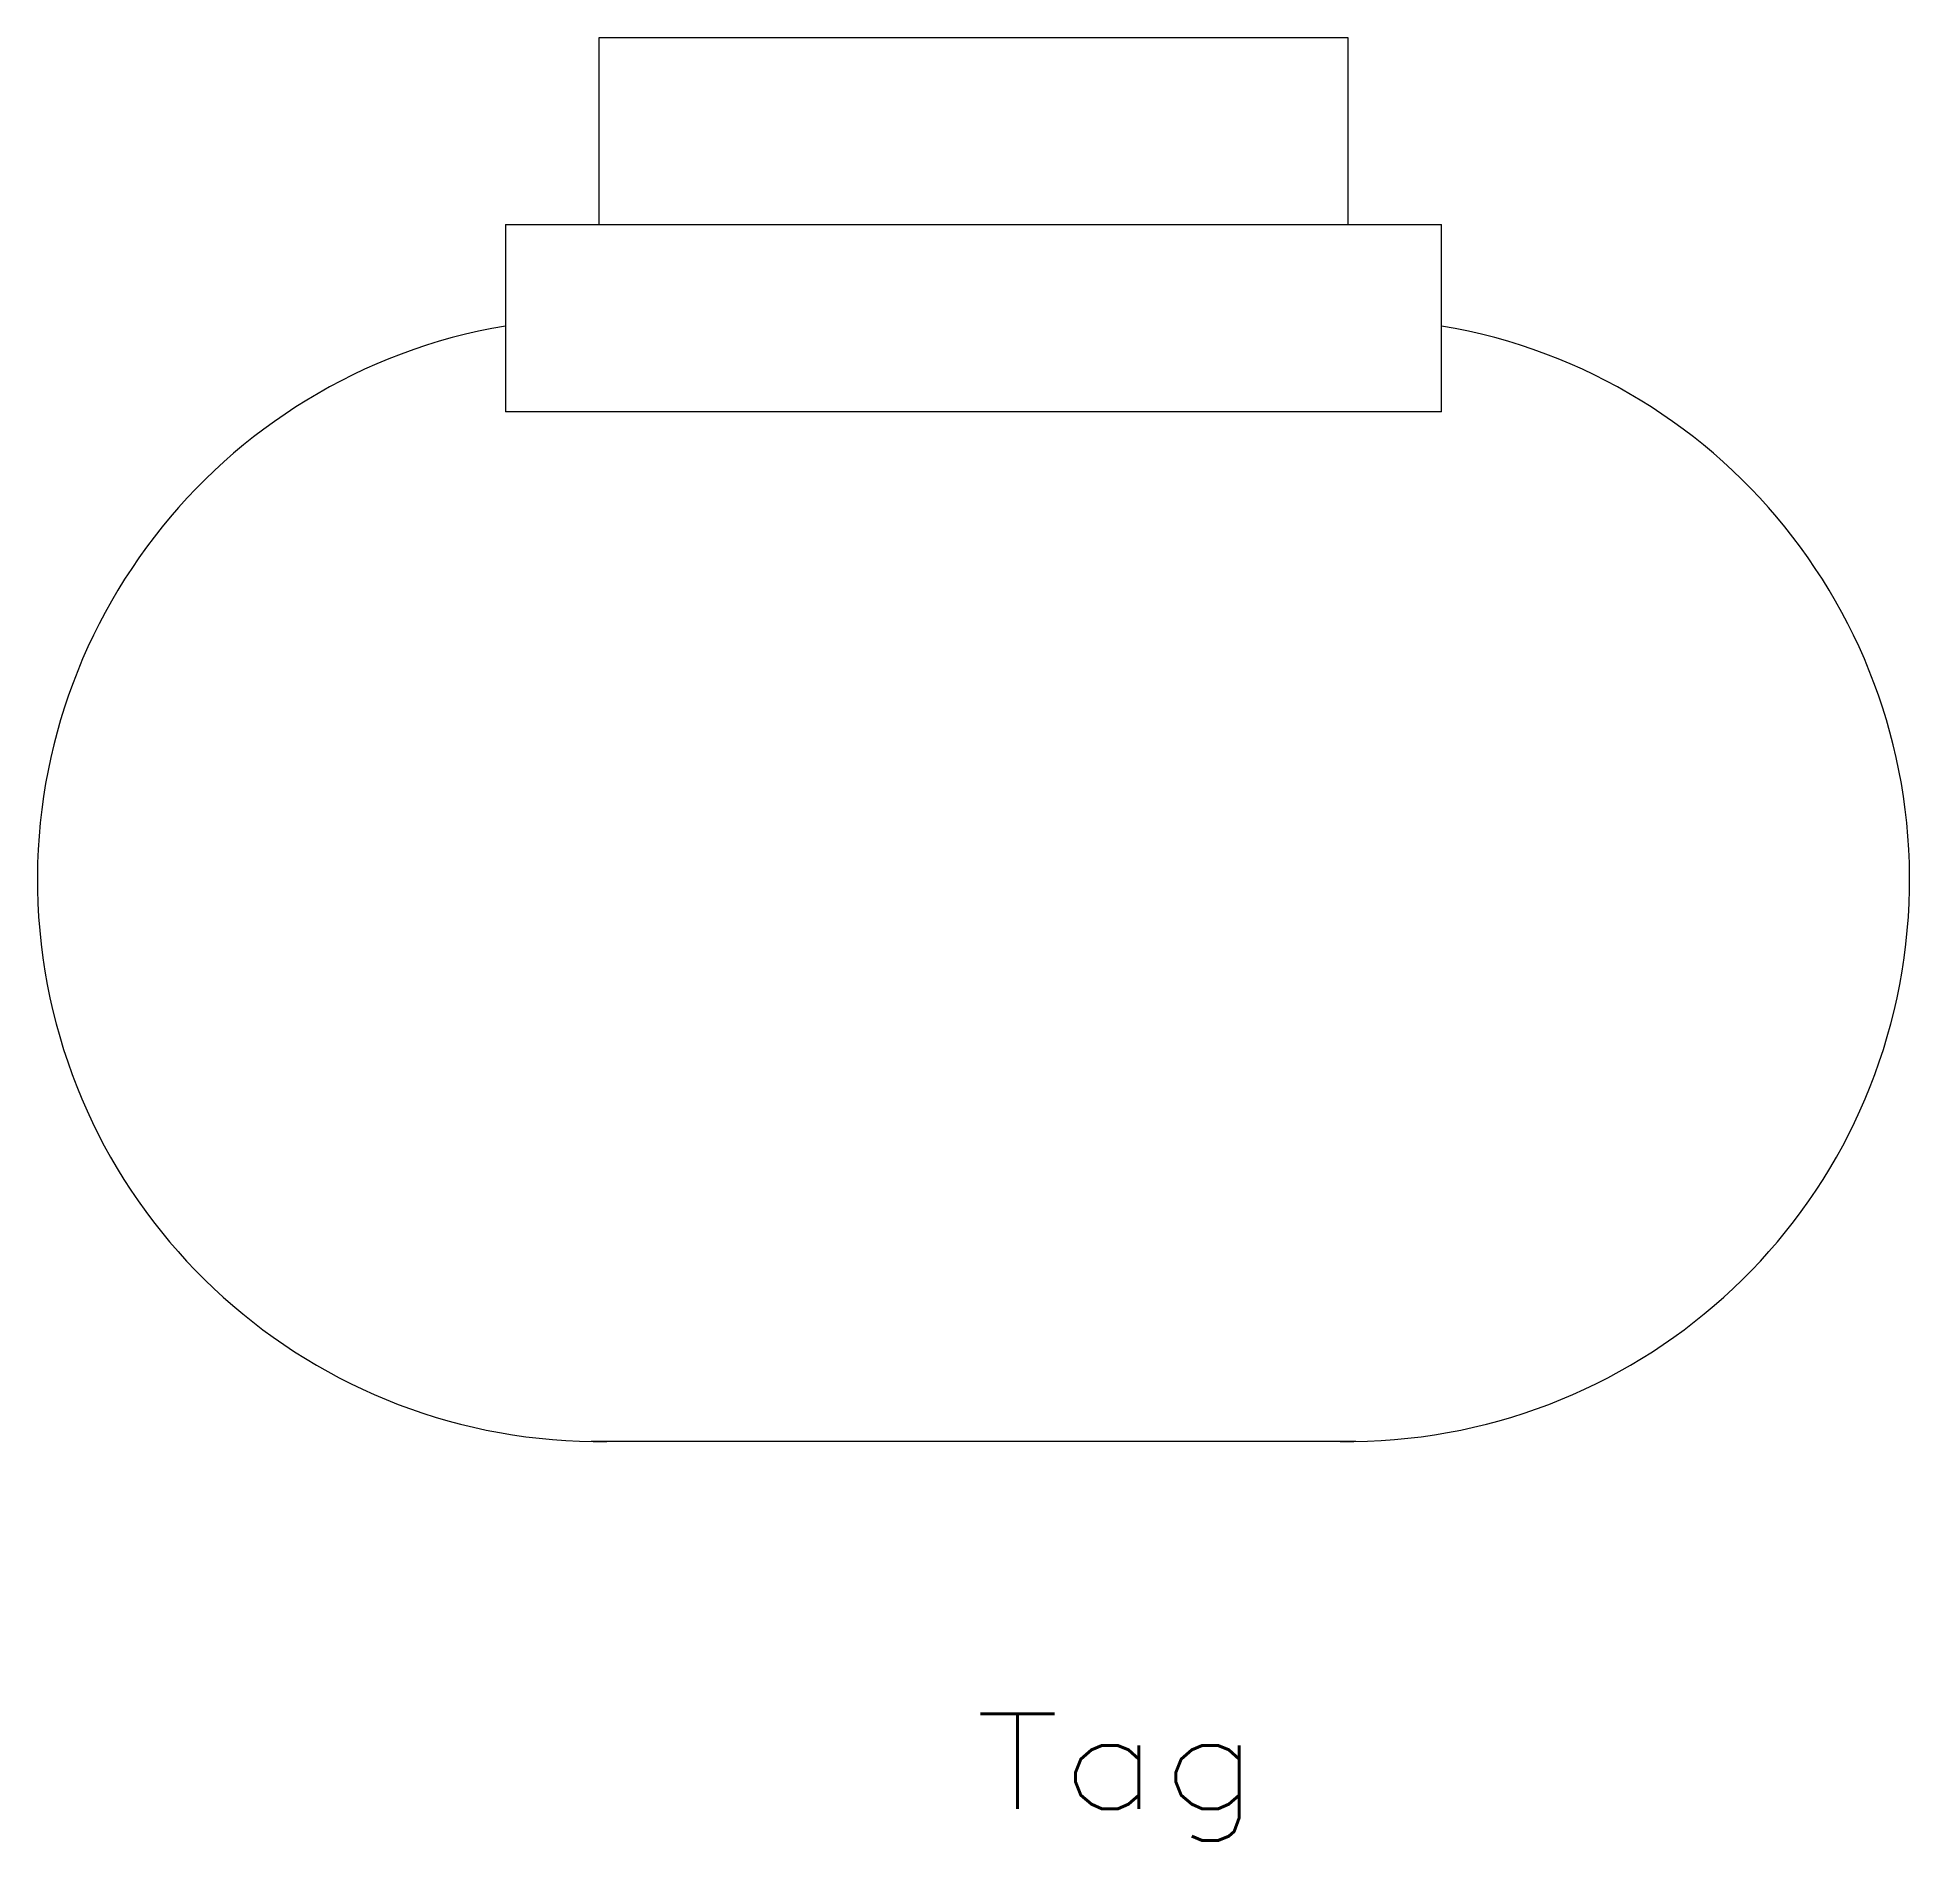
# Model space of a CAD drawing. Header units: inches. Extents: x -12.5 to 12.5, y -12.8 to 11.2.
import ezdxf
from ezdxf.enums import TextEntityAlignment as Align

# ---------------------------------------------------------------- set-up
doc = ezdxf.new("R2010")
doc.units = ezdxf.units.IN
doc.header["$MEASUREMENT"] = 0
doc.layers.get('0').update_dxf_attribs({"lineweight": 0})
doc.layers.add('1', color=7, linetype='Continuous', lineweight=0)
doc.styles.add('_TCW_TXTSTY_1', font='TXT.SHX')

msp = doc.modelspace()

# ---------------------------------------------------------------- linework, layer by layer
for p, q in [((-5, 8.75), (-5, 11.25)), ((-5, 11.25), (5, 11.25)), ((5, 11.25), (5, 8.75))]:
    msp.add_line(p, q)
for centre, start, end in [((-5, 0), 99.5931, 270.7957), ((5, 0), -90.7957, 80.4069)]:
    msp.add_arc(centre, 7.501, start, end)
at = {"layer": '1', "color": 7, "linetype": 'Continuous'}
for p, q in [((-6.25, 8.75), (-6.25, 6.25)), ((-6.25, 8.75), (6.25, 8.75)), ((6.25, 6.25), (6.25, 8.75)), ((6.25, 6.25), (-6.25, 6.25)), ((5.104, -7.5), (-5.104, -7.5))]:
    msp.add_line(p, q, dxfattribs=at)

# ---------------------------------------------------------------- texts
at = {"color": 7, "linetype": 'Continuous', "style": '_TCW_TXTSTY_1', "width": 1.166667}
msp.add_text('Tag', height=1.27, dxfattribs=at).set_placement((0.022, -12.408), (3.832, -12.408), align=Align.FIT)

doc.saveas('drawing.dxf')
